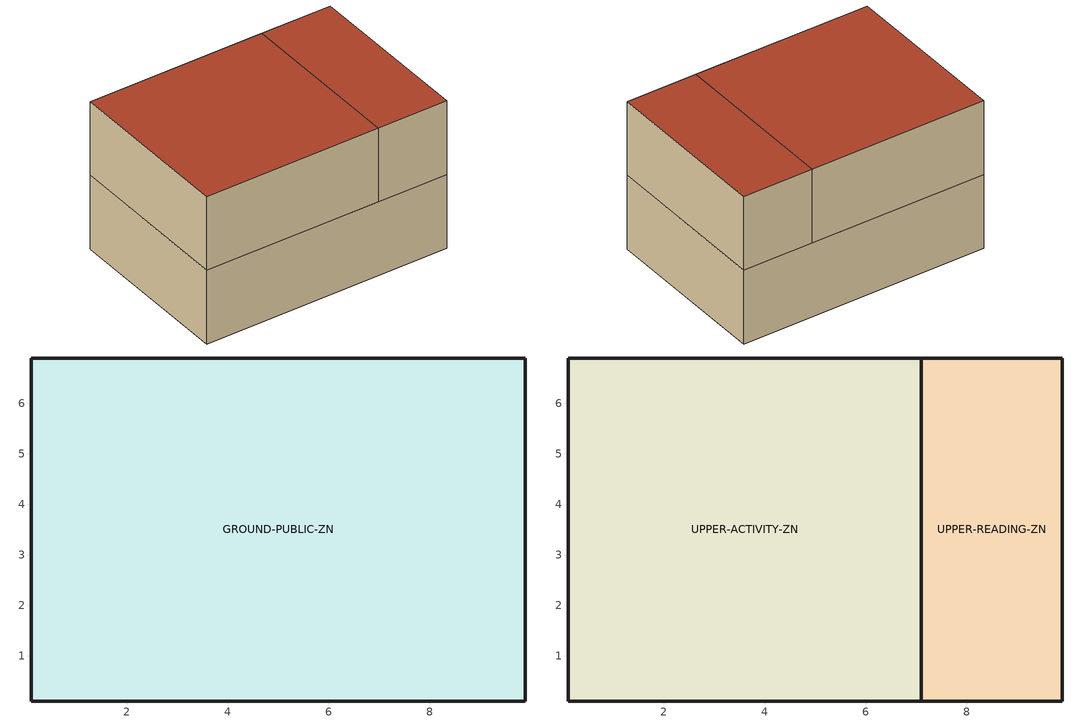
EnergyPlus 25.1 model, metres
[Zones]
GROUND-PUBLIC-ZN
 floor ground (EW3B05-ConstructionSet Floor): 0.1,0.1 0.1,6.9 9.9,6.9 9.9,0.1 z0
 wall outside (EW3B05-ConstructionSet Wall): 0.1,6.9 0.1,0.1 9.9,0.1 9.9,6.9 0.1,6.9 z0:3
 roof outside (EW3B05-ConstructionSet Roof): 9.9,0.1 9.9,6.9 0.1,6.9 0.1,0.1 z3
UPPER-ACTIVITY-ZN
 floor adiabatic (EW3B05-ConstructionSet Floor): 0.1,0.1 0.1,6.9 7.1,6.9 7.1,0.1 z3
 wall outside (EW3B05-ConstructionSet Wall): 0.1,0.1 7.1,0.1 7.1,6.9 0.1,6.9 0.1,0.1 z3:6
 roof outside (EW3B05-ConstructionSet Roof): 7.1,0.1 7.1,6.9 0.1,6.9 0.1,0.1 z6
UPPER-READING-ZN
 floor adiabatic (EW3B05-ConstructionSet Floor): 7.1,0.1 7.1,6.9 9.9,6.9 9.9,0.1 z3
 wall outside (EW3B05-ConstructionSet Wall): 7.1,6.9 7.1,0.1 9.9,0.1 9.9,6.9 7.1,6.9 z3:6
 roof outside (EW3B05-ConstructionSet Roof): 9.9,0.1 9.9,6.9 7.1,6.9 7.1,0.1 z6
[Building]
multi-cli-3-revit-archicad-openstudio-task-05-windows
[Material] Thermal Absorptance=0.9; Solar Absorptance=0.7; Visible Absorptance=0.7
Name | Roughness | Thickness {m} | Conductivity {W/m-K} | Density {kg/m3} | Specific Heat {J/kg-K}
EW Floor Slab | MediumRough | 0.18 | 1.4 | 2200 | 900
EW Roof Insulation | MediumSmooth | 0.24 | 0.055 | 120 | 1000
EW Wall Insulation | MediumSmooth | 0.2 | 0.08 | 160 | 900
[Construction]
EW3B05-ConstructionSet Floor: EW Floor Slab
EW3B05-ConstructionSet Roof: EW Roof Insulation
EW3B05-ConstructionSet Wall: EW Wall Insulation
[Zone] Multiplier=1; Part of Total Floor Area=Yes
GROUND-PUBLIC-ZN; UPPER-ACTIVITY-ZN; UPPER-READING-ZN
[Space]
Name | Zone
GROUND-PUBLIC | GROUND-PUBLIC-ZN
UPPER-ACTIVITY | UPPER-ACTIVITY-ZN
UPPER-READING | UPPER-READING-ZN
[Lights] Design Level Calculation Method=Watts/Area; Fraction Replaceable=1
Name | Zone or ZoneList or Space or SpaceList | Schedule | Watts per Floor Area {W/m2}
GROUND-PUBLIC Lights | GROUND-PUBLIC | GroundPublicSchedule | 9
UPPER-ACTIVITY Lights | UPPER-ACTIVITY | UpperActivitySchedule | 8
UPPER-READING Lights | UPPER-READING | ReadingLowLighting | 4
[People] Number of People Calculation Method=People/Area; Fraction Radiant=0.3; Activity Level Schedule=Occupant Activity 120W
Name | Zone or ZoneList or Space or SpaceList | Number of People Schedule | People per Floor Area {person/m2}
GROUND-PUBLIC People | GROUND-PUBLIC | GroundPublicSchedule | 0.12
UPPER-ACTIVITY People | UPPER-ACTIVITY | UpperActivitySchedule | 0.1
UPPER-READING People | UPPER-READING | ReadingLowLighting | 0.06
[ElectricEquipment] Design Level Calculation Method=Watts/Area
Name | Zone or ZoneList or Space or SpaceList | Schedule | Watts per Floor Area {W/m2}
GROUND-PUBLIC Equipment | GROUND-PUBLIC | GroundPublicSchedule | 5
UPPER-ACTIVITY Equipment | UPPER-ACTIVITY | UpperActivitySchedule | 5
UPPER-READING Equipment | UPPER-READING | ReadingLowLighting | 2
[ZoneControl:Thermostat] Temperature Difference Between Cutout And Setpoint {deltaC}=0
Name | Zone or ZoneList | Control Type Schedule | Control 1
GROUND-PUBLIC-ZN Thermostat | GROUND-PUBLIC-ZN | GROUND-PUBLIC-ZN Thermostat Schedule | GROUND-PUBLIC Thermostat
UPPER-ACTIVITY-ZN Thermostat | UPPER-ACTIVITY-ZN | UPPER-ACTIVITY-ZN Thermostat Schedule | UPPER-ACTIVITY Thermostat
UPPER-READING-ZN Thermostat | UPPER-READING-ZN | UPPER-READING-ZN Thermostat Schedule | UPPER-READING Thermostat
[ThermostatSetpoint:DualSetpoint] Heating Setpoint Temperature Schedule=Heating Setpoint 20C; Cooling Setpoint Temperature Schedule=Cooling Setpoint 24C
GROUND-PUBLIC Thermostat; UPPER-ACTIVITY Thermostat; UPPER-READING Thermostat
[ZoneVentilation:DesignFlowRate] Design Flow Rate Calculation Method=Flow/Person
Name | Zone or ZoneList or Space or SpaceList | Schedule | Flow Rate per Person {m3/s-person}
GROUND-PUBLIC-ZN Ventilation per Person | GROUND-PUBLIC-ZN | GroundPublicSchedule | 0.009
UPPER-ACTIVITY-ZN Ventilation per Person | UPPER-ACTIVITY-ZN | UpperActivitySchedule | 0.009
UPPER-READING-ZN Ventilation per Person | UPPER-READING-ZN | ReadingLowLighting | 0.0075
[Schedule:Day:Interval]
Schedule Day 4: No, 06:00, 0.05, 08:00, 0.45, 18:00, 0.85, 22:00, 0.2, 24:00, 0.05
Schedule Day 3: No, 24:00, 120
Schedule Day 1: No, 24:00, 20
Schedule Day 2: No, 24:00, 24
Schedule Day 5: No, 06:00, 0.02, 08:00, 0.35, 18:00, 0.7, 22:00, 0.1, 24:00, 0.02
Schedule Day 6: No, 06:00, 0.01, 08:00, 0.15, 18:00, 0.35, 22:00, 0.06, 24:00, 0.01
[Schedule:Week:Daily]
GroundPublicSchedule Week Rule - Jan1-Dec31: Schedule Day 4, Schedule Day 4, Schedule Day 4, Schedule Day 4, Schedule Day 4, Schedule Day 4, Schedule Day 4, Schedule Day 4, Schedule Day 4, Schedule Day 4, Schedule Day 4, Schedule Day 4
Occupant Activity 120W Week Rule - Jan1-Dec31: Schedule Day 3, Schedule Day 3, Schedule Day 3, Schedule Day 3, Schedule Day 3, Schedule Day 3, Schedule Day 3, Schedule Day 3, Schedule Day 3, Schedule Day 3, Schedule Day 3, Schedule Day 3
Heating Setpoint 20C Week Rule - Jan1-Dec31: Schedule Day 1, Schedule Day 1, Schedule Day 1, Schedule Day 1, Schedule Day 1, Schedule Day 1, Schedule Day 1, Schedule Day 1, Schedule Day 1, Schedule Day 1, Schedule Day 1, Schedule Day 1
Cooling Setpoint 24C Week Rule - Jan1-Dec31: Schedule Day 2, Schedule Day 2, Schedule Day 2, Schedule Day 2, Schedule Day 2, Schedule Day 2, Schedule Day 2, Schedule Day 2, Schedule Day 2, Schedule Day 2, Schedule Day 2, Schedule Day 2
UpperActivitySchedule Week Rule - Jan1-Dec31: Schedule Day 5, Schedule Day 5, Schedule Day 5, Schedule Day 5, Schedule Day 5, Schedule Day 5, Schedule Day 5, Schedule Day 5, Schedule Day 5, Schedule Day 5, Schedule Day 5, Schedule Day 5
ReadingLowLighting Week Rule - Jan1-Dec31: Schedule Day 6, Schedule Day 6, Schedule Day 6, Schedule Day 6, Schedule Day 6, Schedule Day 6, Schedule Day 6, Schedule Day 6, Schedule Day 6, Schedule Day 6, Schedule Day 6, Schedule Day 6
[Schedule:Year]
GroundPublicSchedule: GroundPublicSchedule Week Rule - Jan1-Dec31, 1, 1, 12, 31
Occupant Activity 120W: Occupant Activity 120W Week Rule - Jan1-Dec31, 1, 1, 12, 31
Heating Setpoint 20C: Heating Setpoint 20C Week Rule - Jan1-Dec31, 1, 1, 12, 31
Cooling Setpoint 24C: Cooling Setpoint 24C Week Rule - Jan1-Dec31, 1, 1, 12, 31
UpperActivitySchedule: UpperActivitySchedule Week Rule - Jan1-Dec31, 1, 1, 12, 31
ReadingLowLighting: ReadingLowLighting Week Rule - Jan1-Dec31, 1, 1, 12, 31
[Schedule:Compact]
GROUND-PUBLIC-ZN Thermostat Schedule; UPPER-ACTIVITY-ZN Thermostat Schedule; UPPER-READING-ZN Thermostat Schedule: Through: 12/31, For: AllDays, Until: 24:00, 4
